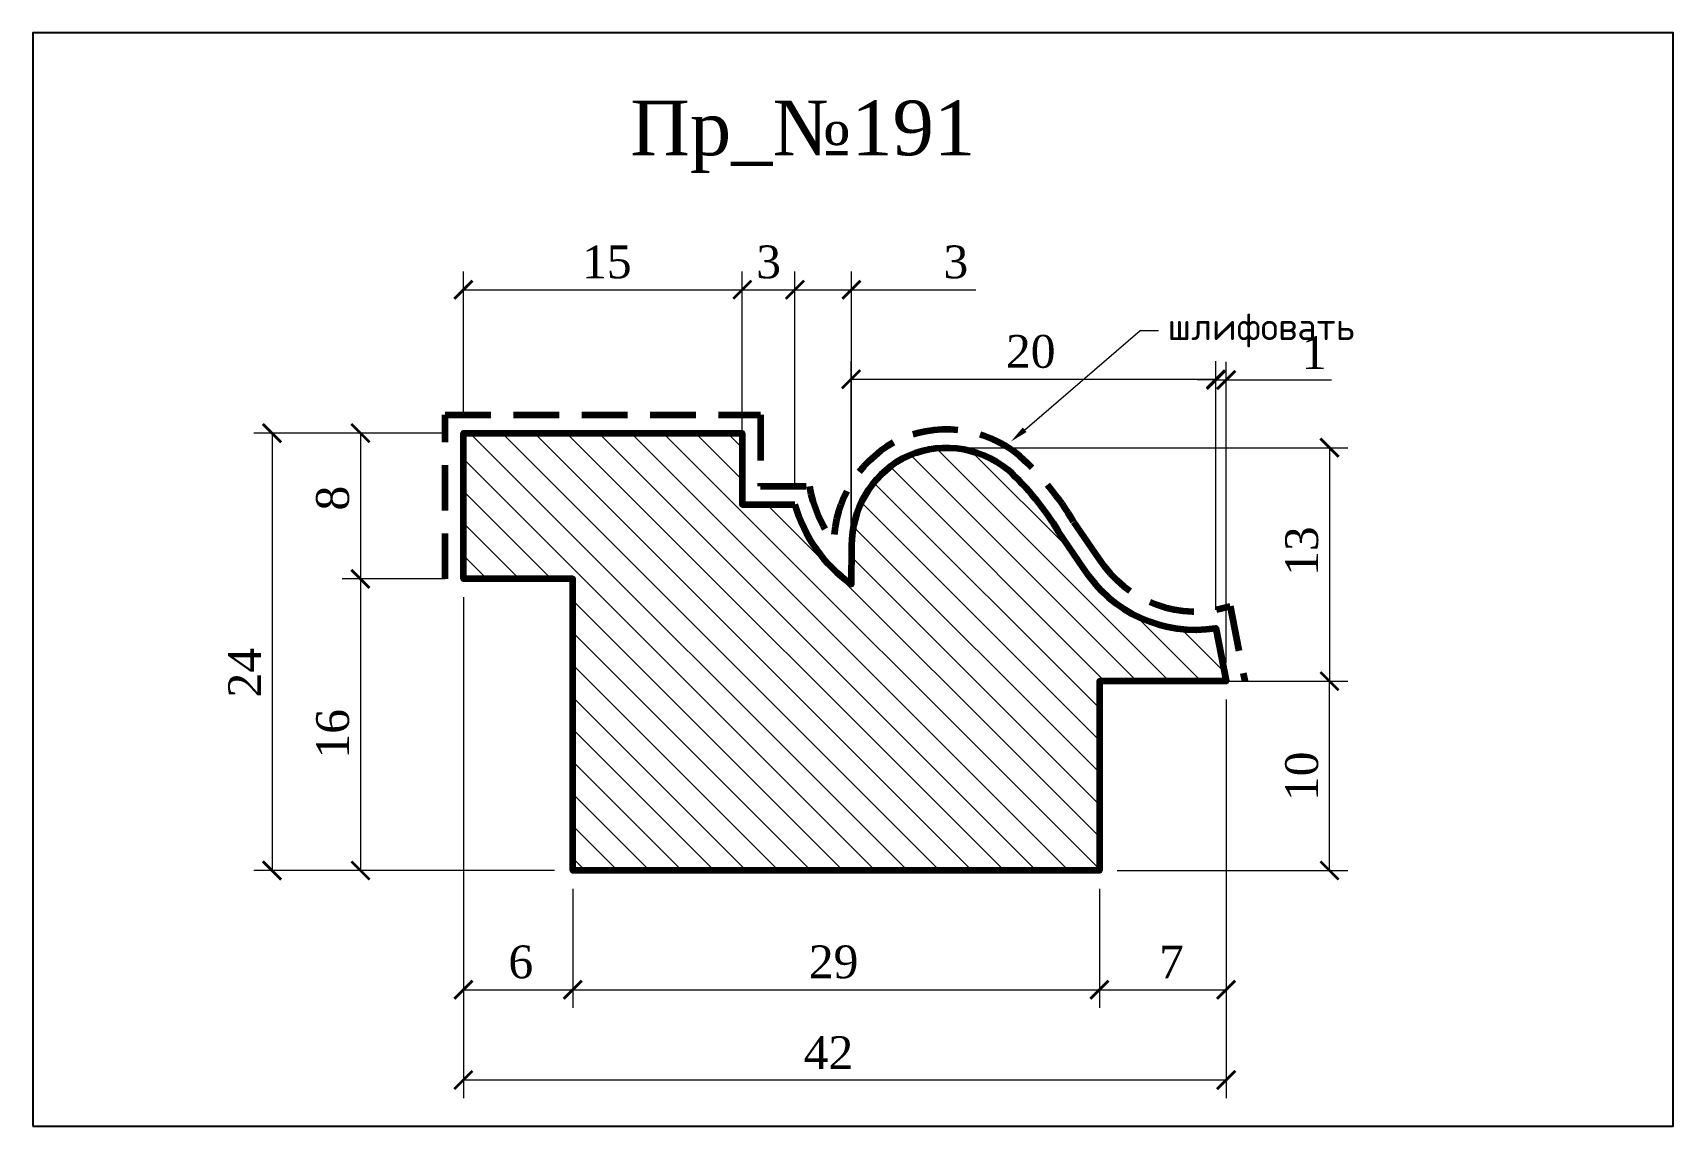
# Model space of a CAD drawing. Header units: millimetres. Extents: x 303685.8 to 303775.8, y -92385.7 to -92325.7.
import ezdxf
from ezdxf import colors
from ezdxf.entities.mleader import LeaderData, LeaderLine
from ezdxf.math import Vec2, Vec3

# ---------------------------------------------------------------- set-up
doc = ezdxf.new("R2010")
doc.units = ezdxf.units.MM
doc.header["$MEASUREMENT"] = 0
doc.linetypes.add('HIDDEN', pattern=[0.375, 0.25, -0.125])
doc.layers.add('Outside panel', color=7, linetype='Continuous', lineweight=18, true_color=0x7f5e57)
doc.layers.add('линия 50', color=1, linetype='Continuous', lineweight=211)
doc.layers.add('служебный слой РАЗМЕРЫ', color=7, linetype='Continuous', lineweight=9)
doc.layers.add('размеры в модели', color=7, linetype='Continuous')
doc.styles.add('ELECT', font='times.ttf')
doc.styles.get("Standard").update_dxf_attribs({"font": 'times.ttf'})
doc.styles.add('ЕСКД профили текст', font='isocpeur.ttf')
doc.dimstyles.new('M_1', dxfattribs={"dimtxt": 1.8, "dimasz": 1, "dimexe": 1, "dimexo": 1, "dimgap": 0.6, "dimtad": 1, "dimdec": 0, "dimdsep": 46, "dimtxsty": 'Standard', "dimblk": 'ARCHTICK', "dimcen": -5, "dimclrd": 7, "dimclre": 7, "dimclrt": 7, "dimadec": 0, "dimazin": 0, "dimtfac": 1, "dimtdec": 0, "dimtmove": 0, "dimatfit": 3, "dimfxl": 1, "dimtolj": 1, "dimtzin": 0, "dimlwd": 5, "dimlwe": 5, "dimarcsym": 0})

# ---------------------------------------------------------------- blocks, each defined once
blk = doc.blocks.new('_ArchTick')
at = {"color": 0, "linetype": 'ByBlock', "const_width": 0.15}
blk.add_lwpolyline([(-0.5, -0.5), (0.5, 0.5)], dxfattribs=at)
blk = doc.blocks.new('*D15')
at = {"layer": 'Defpoints', "color": 0, "ltscale": 1000, "transparency": 16777216}
for p in [(303735.9388259677, -92348.49376233386), (303751.2839979511, -92361.3065308992), (303756.95455195, -92361.3065308992)]:
    blk.add_point(p, dxfattribs=at)
at = {"layer": 'размеры в модели', "color": 7, "lineweight": 5, "ltscale": 1000, "transparency": 16777216}
for p, q in [((303736.9388259677, -92348.49376233386), (303757.95455195, -92348.49376233386)), ((303756.95455195, -92348.49376233386), (303756.95455195, -92361.3065308992)), ((303752.2839979511, -92361.3065308992), (303757.95455195, -92361.3065308992))]:
    blk.add_line(p, q, dxfattribs=at)
for p, rotation in [((303756.95455195, -92348.49376233386), 90), ((303756.95455195, -92361.3065308992), 270)]:
    blk.add_blockref('_ArchTick', p, dxfattribs=dict(at, rotation=rotation))
at = {"layer": 'размеры в модели', "color": 7, "ltscale": 1000, "transparency": 16777216, "insert": (303755.4389787705, -92354.17314094411), "char_height": 1.8, "attachment_point": 5, "rotation": 90}
blk.add_mtext('\\A1;13', dxfattribs=at)
blk = doc.blocks.new('*D14')
at = {"layer": 'Defpoints', "color": 0, "ltscale": 1000, "transparency": 16777216}
for p in [(303744.3297718156, -92361.3065308992), (303756.95455195, -92361.3065308992), (303744.3009288429, -92371.69505646476)]:
    blk.add_point(p, dxfattribs=at)
at = {"layer": 'размеры в модели', "color": 7, "lineweight": 5, "ltscale": 1000, "transparency": 16777216}
for p, q in [((303745.3297718156, -92361.3065308992), (303757.95455195, -92361.3065308992)), ((303756.95455195, -92371.69505646476), (303756.95455195, -92361.3065308992)), ((303745.3009288429, -92371.69505646476), (303757.95455195, -92371.69505646476))]:
    blk.add_line(p, q, dxfattribs=at)
for p, rotation in [((303756.95455195, -92361.3065308992), 90), ((303756.95455195, -92371.69505646476), 270)]:
    blk.add_blockref('_ArchTick', p, dxfattribs=dict(at, rotation=rotation))
at = {"layer": 'размеры в модели', "color": 7, "ltscale": 1000, "transparency": 16777216, "insert": (303755.4389787705, -92366.52631761682), "char_height": 1.8, "attachment_point": 5, "rotation": 90}
blk.add_mtext('\\A1;10', dxfattribs=at)
blk = doc.blocks.new('*D13')
at = {"layer": 'Defpoints', "color": 0, "ltscale": 1000, "transparency": 16777216}
for p in [(303709.4364034579, -92355.69505725766), (303751.2839979511, -92361.3065308992), (303751.2839979511, -92383.19164403349)]:
    blk.add_point(p, dxfattribs=at)
at = {"layer": 'размеры в модели', "color": 7, "lineweight": 5, "ltscale": 1000, "transparency": 16777216}
for p, q in [((303709.4364034579, -92356.69505725766), (303709.4364034579, -92384.19164403349)), ((303751.2839979511, -92362.3065308992), (303751.2839979511, -92384.19164403349)), ((303709.4364034579, -92383.19164403349), (303751.2839979511, -92383.19164403349))]:
    blk.add_line(p, q, dxfattribs=at)
at = {"layer": 'размеры в модели', "color": 7, "lineweight": 5, "ltscale": 1000, "transparency": 16777216, "rotation": 180}
blk.add_blockref('_ArchTick', (303709.4364034579, -92383.19164403349), dxfattribs=at)
at = {"layer": 'размеры в модели', "color": 7, "lineweight": 5, "ltscale": 1000, "transparency": 16777216}
blk.add_blockref('_ArchTick', (303751.2839979511, -92383.19164403349), dxfattribs=at)
at = {"layer": 'размеры в модели', "color": 7, "ltscale": 1000, "transparency": 16777216, "insert": (303729.4657921284, -92381.69164403349), "char_height": 1.8, "attachment_point": 5}
blk.add_mtext('\\A1;42', dxfattribs=at)
blk = doc.blocks.new('*D12')
at = {"layer": 'Defpoints', "color": 0, "ltscale": 1000, "transparency": 16777216}
for p in [(303751.2839979511, -92344.7791558499), (303750.7214683387, -92358.39359788674), (303751.2839979511, -92361.3065308992)]:
    blk.add_point(p, dxfattribs=at)
at = {"layer": 'размеры в модели', "color": 7, "lineweight": 5, "ltscale": 1000, "transparency": 16777216}
for p, q in [((303750.7214683387, -92357.39359788674), (303750.7214683387, -92343.7791558499)), ((303751.2839979511, -92360.3065308992), (303751.2839979511, -92343.7791558499)), ((303750.7214683387, -92344.7791558499), (303749.7214683387, -92344.7791558499)), ((303750.7214683387, -92344.7791558499), (303751.2839979511, -92344.7791558499)), ((303751.2839979511, -92344.7791558499), (303757.056816985, -92344.7791558499))]:
    blk.add_line(p, q, dxfattribs=at)
blk.add_blockref('_ArchTick', (303750.7214683387, -92344.7791558499), dxfattribs=at)
at = {"layer": 'размеры в модели', "color": 7, "lineweight": 5, "ltscale": 1000, "transparency": 16777216, "rotation": 180}
blk.add_blockref('_ArchTick', (303751.2839979511, -92344.7791558499), dxfattribs=at)
at = {"layer": 'размеры в модели', "color": 7, "ltscale": 1000, "transparency": 16777216, "insert": (303756.1103137406, -92343.2791558499), "char_height": 1.8, "attachment_point": 5}
blk.add_mtext('\\A1;1', dxfattribs=at)
blk = doc.blocks.new('*D11')
at = {"layer": 'Defpoints', "color": 0, "ltscale": 1000, "transparency": 16777216}
for p in [(303750.7214683387, -92344.73848391236), (303730.7068875028, -92355.97139276468), (303750.7214683387, -92358.39359788674)]:
    blk.add_point(p, dxfattribs=at)
at = {"layer": 'размеры в модели', "color": 7, "lineweight": 5, "ltscale": 1000, "transparency": 16777216}
for p, q in [((303730.7068875028, -92354.97139276468), (303730.7068875028, -92343.73848391236)), ((303750.7214683387, -92357.39359788674), (303750.7214683387, -92343.73848391236)), ((303730.7068875028, -92344.73848391236), (303750.7214683387, -92344.73848391236))]:
    blk.add_line(p, q, dxfattribs=at)
at = {"layer": 'размеры в модели', "color": 7, "lineweight": 5, "ltscale": 1000, "transparency": 16777216, "rotation": 180}
blk.add_blockref('_ArchTick', (303730.7068875028, -92344.73848391236), dxfattribs=at)
at = {"layer": 'размеры в модели', "color": 7, "lineweight": 5, "ltscale": 1000, "transparency": 16777216}
blk.add_blockref('_ArchTick', (303750.7214683387, -92344.73848391236), dxfattribs=at)
at = {"layer": 'размеры в модели', "color": 7, "ltscale": 1000, "transparency": 16777216, "insert": (303740.5633016917, -92343.22291073283), "char_height": 1.8, "attachment_point": 5}
blk.add_mtext('\\A1;20', dxfattribs=at)
blk = doc.blocks.new('*D10')
at = {"layer": 'Defpoints', "color": 0, "ltscale": 1000, "transparency": 16777216}
for p in [(303730.7286040684, -92339.82565278748), (303727.6261234697, -92351.61490348986), (303730.7286040684, -92355.98675056941)]:
    blk.add_point(p, dxfattribs=at)
at = {"layer": 'размеры в модели', "color": 7, "lineweight": 5, "ltscale": 1000, "transparency": 16777216}
for p, q in [((303727.6261234697, -92350.61490348986), (303727.6261234697, -92338.82565278748)), ((303730.7286040684, -92354.98675056941), (303730.7286040684, -92338.82565278748)), ((303727.6261234697, -92339.82565278748), (303730.7286040684, -92339.82565278748)), ((303730.7286040684, -92339.82565278748), (303737.5549620808, -92339.82565278748))]:
    blk.add_line(p, q, dxfattribs=at)
at = {"layer": 'размеры в модели', "color": 7, "lineweight": 5, "ltscale": 1000, "transparency": 16777216, "rotation": 180}
blk.add_blockref('_ArchTick', (303727.6261234697, -92339.82565278748), dxfattribs=at)
at = {"layer": 'размеры в модели', "color": 7, "lineweight": 5, "ltscale": 1000, "transparency": 16777216}
blk.add_blockref('_ArchTick', (303730.7286040684, -92339.82565278748), dxfattribs=at)
at = {"layer": 'размеры в модели', "color": 7, "ltscale": 1000, "transparency": 16777216, "insert": (303736.4546736886, -92338.31007960795), "char_height": 1.8, "attachment_point": 5}
blk.add_mtext('\\A1;3', dxfattribs=at)
blk = doc.blocks.new('*D9')
at = {"layer": 'Defpoints', "color": 0, "ltscale": 1000, "transparency": 16777216}
for p in [(303727.6261234697, -92339.82565278748), (303724.7384434018, -92351.61490348986), (303727.6261234697, -92351.61490348986)]:
    blk.add_point(p, dxfattribs=at)
at = {"layer": 'размеры в модели', "color": 7, "lineweight": 5, "ltscale": 1000, "transparency": 16777216}
for p, q in [((303724.7384434018, -92350.61490348986), (303724.7384434018, -92338.82565278748)), ((303727.6261234697, -92350.61490348986), (303727.6261234697, -92338.82565278748)), ((303724.7384434018, -92339.82565278748), (303727.6261234697, -92339.82565278748))]:
    blk.add_line(p, q, dxfattribs=at)
at = {"layer": 'размеры в модели', "color": 7, "lineweight": 5, "ltscale": 1000, "transparency": 16777216, "rotation": 180}
blk.add_blockref('_ArchTick', (303724.7384434018, -92339.82565278748), dxfattribs=at)
at = {"layer": 'размеры в модели', "color": 7, "lineweight": 5, "ltscale": 1000, "transparency": 16777216}
blk.add_blockref('_ArchTick', (303727.6261234697, -92339.82565278748), dxfattribs=at)
at = {"layer": 'размеры в модели', "color": 7, "ltscale": 1000, "transparency": 16777216, "insert": (303726.1822834358, -92338.31007960795), "char_height": 1.8, "attachment_point": 5}
blk.add_mtext('\\A1;3', dxfattribs=at)
blk = doc.blocks.new('*D8')
at = {"layer": 'Defpoints', "color": 0, "ltscale": 1000, "transparency": 16777216}
for p in [(303724.7384434018, -92339.82565278748), (303709.4364034579, -92347.6950564646), (303724.7384434018, -92347.6950564646)]:
    blk.add_point(p, dxfattribs=at)
at = {"layer": 'размеры в модели', "color": 7, "lineweight": 5, "ltscale": 1000, "transparency": 16777216}
for p, q in [((303709.4364034579, -92346.6950564646), (303709.4364034579, -92338.82565278748)), ((303724.7384434018, -92346.6950564646), (303724.7384434018, -92338.82565278748)), ((303709.4364034579, -92339.82565278748), (303724.7384434018, -92339.82565278748))]:
    blk.add_line(p, q, dxfattribs=at)
at = {"layer": 'размеры в модели', "color": 7, "lineweight": 5, "ltscale": 1000, "transparency": 16777216, "rotation": 180}
blk.add_blockref('_ArchTick', (303709.4364034579, -92339.82565278748), dxfattribs=at)
at = {"layer": 'размеры в модели', "color": 7, "lineweight": 5, "ltscale": 1000, "transparency": 16777216}
blk.add_blockref('_ArchTick', (303724.7384434018, -92339.82565278748), dxfattribs=at)
at = {"layer": 'размеры в модели', "color": 7, "ltscale": 1000, "transparency": 16777216, "insert": (303717.306368734, -92338.31007960795), "char_height": 1.8, "attachment_point": 5}
blk.add_mtext('\\A1;15', dxfattribs=at)
blk = doc.blocks.new('*D7')
at = {"layer": 'Defpoints', "color": 0, "ltscale": 1000, "transparency": 16777216}
for p in [(303709.4364034579, -92347.6950564646), (303698.9369126506, -92371.69505646451), (303715.4364040524, -92371.69505646451)]:
    blk.add_point(p, dxfattribs=at)
at = {"layer": 'размеры в модели', "color": 7, "lineweight": 5, "ltscale": 1000, "transparency": 16777216}
for p, q in [((303708.4364034579, -92347.6950564646), (303697.9369126506, -92347.6950564646)), ((303698.9369126506, -92347.6950564646), (303698.9369126506, -92371.69505646451)), ((303714.4364040524, -92371.69505646451), (303697.9369126506, -92371.69505646451))]:
    blk.add_line(p, q, dxfattribs=at)
for p, rotation in [((303698.9369126506, -92347.6950564646), 90), ((303698.9369126506, -92371.69505646451), 270)]:
    blk.add_blockref('_ArchTick', p, dxfattribs=dict(at, rotation=rotation))
at = {"layer": 'размеры в модели', "color": 7, "ltscale": 1000, "transparency": 16777216, "insert": (303697.4369126506, -92360.84426306676), "char_height": 1.8, "attachment_point": 5, "rotation": 90}
blk.add_mtext('\\A1;24', dxfattribs=at)
blk = doc.blocks.new('*D6')
at = {"layer": 'Defpoints', "color": 0, "ltscale": 1000, "transparency": 16777216}
for p in [(303709.4364034579, -92355.69505725766), (303703.786049476, -92371.69505646451), (303715.4364040524, -92371.69505646451)]:
    blk.add_point(p, dxfattribs=at)
at = {"layer": 'размеры в модели', "color": 7, "lineweight": 5, "ltscale": 1000, "transparency": 16777216}
for p, q in [((303708.4364034579, -92355.69505725766), (303702.786049476, -92355.69505725766)), ((303703.786049476, -92355.69505725766), (303703.786049476, -92371.69505646451)), ((303714.4364040524, -92371.69505646451), (303702.786049476, -92371.69505646451))]:
    blk.add_line(p, q, dxfattribs=at)
for p, rotation in [((303703.786049476, -92355.69505725766), 90), ((303703.786049476, -92371.69505646451), 270)]:
    blk.add_blockref('_ArchTick', p, dxfattribs=dict(at, rotation=rotation))
at = {"layer": 'размеры в модели', "color": 7, "ltscale": 1000, "transparency": 16777216, "insert": (303702.2704762964, -92364.19384362172), "char_height": 1.8, "attachment_point": 5, "rotation": 90}
blk.add_mtext('\\A1;16', dxfattribs=at)
blk = doc.blocks.new('*D5')
at = {"layer": 'Defpoints', "color": 0, "ltscale": 1000, "transparency": 16777216}
for p in [(303709.4364034579, -92347.6950564646), (303703.786049476, -92355.69505725766), (303709.4364034584, -92355.69505725766)]:
    blk.add_point(p, dxfattribs=at)
at = {"layer": 'размеры в модели', "color": 7, "lineweight": 5, "ltscale": 1000, "transparency": 16777216}
for p, q in [((303708.4364034579, -92347.6950564646), (303702.786049476, -92347.6950564646)), ((303703.786049476, -92347.6950564646), (303703.786049476, -92355.69505725766)), ((303708.4364034584, -92355.69505725766), (303702.786049476, -92355.69505725766))]:
    blk.add_line(p, q, dxfattribs=at)
for p, rotation in [((303703.786049476, -92347.6950564646), 90), ((303703.786049476, -92355.69505725766), 270)]:
    blk.add_blockref('_ArchTick', p, dxfattribs=dict(at, rotation=rotation))
at = {"layer": 'размеры в модели', "color": 7, "ltscale": 1000, "transparency": 16777216, "insert": (303702.2704762964, -92351.2647892876), "char_height": 1.8, "attachment_point": 5, "rotation": 90}
blk.add_mtext('\\A1;8', dxfattribs=at)
blk = doc.blocks.new('*D4')
at = {"layer": 'Defpoints', "color": 0, "ltscale": 1000, "transparency": 16777216}
for p in [(303751.2839979511, -92361.3065308992), (303744.3297718154, -92371.69505646483), (303751.2839979511, -92378.23814097107)]:
    blk.add_point(p, dxfattribs=at)
at = {"layer": 'размеры в модели', "color": 7, "lineweight": 5, "ltscale": 1000, "transparency": 16777216}
for p, q in [((303751.2839979511, -92362.3065308992), (303751.2839979511, -92379.23814097107)), ((303744.3297718154, -92372.69505646483), (303744.3297718154, -92379.23814097107)), ((303744.3297718154, -92378.23814097107), (303751.2839979511, -92378.23814097107))]:
    blk.add_line(p, q, dxfattribs=at)
at = {"layer": 'размеры в модели', "color": 7, "lineweight": 5, "ltscale": 1000, "transparency": 16777216, "rotation": 180}
blk.add_blockref('_ArchTick', (303744.3297718154, -92378.23814097107), dxfattribs=at)
at = {"layer": 'размеры в модели', "color": 7, "lineweight": 5, "ltscale": 1000, "transparency": 16777216}
blk.add_blockref('_ArchTick', (303751.2839979511, -92378.23814097107), dxfattribs=at)
at = {"layer": 'размеры в модели', "color": 7, "ltscale": 1000, "transparency": 16777216, "insert": (303748.2861834657, -92376.71997226162), "char_height": 1.8, "attachment_point": 5}
blk.add_mtext('\\A1;7', dxfattribs=at)
blk = doc.blocks.new('*D3')
at = {"layer": 'Defpoints', "color": 0, "ltscale": 1000, "transparency": 16777216}
for p in [(303715.4364040524, -92371.69505646451), (303744.3297718154, -92371.69505646483), (303744.3297718154, -92378.23814097107)]:
    blk.add_point(p, dxfattribs=at)
at = {"layer": 'размеры в модели', "color": 7, "lineweight": 5, "ltscale": 1000, "transparency": 16777216}
for p, q in [((303715.4364040524, -92372.69505646451), (303715.4364040524, -92379.23814097107)), ((303744.3297718154, -92372.69505646483), (303744.3297718154, -92379.23814097107)), ((303715.4364040524, -92378.23814097107), (303744.3297718154, -92378.23814097107))]:
    blk.add_line(p, q, dxfattribs=at)
at = {"layer": 'размеры в модели', "color": 7, "lineweight": 5, "ltscale": 1000, "transparency": 16777216, "rotation": 180}
blk.add_blockref('_ArchTick', (303715.4364040524, -92378.23814097107), dxfattribs=at)
at = {"layer": 'размеры в модели', "color": 7, "lineweight": 5, "ltscale": 1000, "transparency": 16777216}
blk.add_blockref('_ArchTick', (303744.3297718154, -92378.23814097107), dxfattribs=at)
at = {"layer": 'размеры в модели', "color": 7, "ltscale": 1000, "transparency": 16777216, "insert": (303729.7485939569, -92376.71997226162), "char_height": 1.8, "attachment_point": 5}
blk.add_mtext('\\A1;29', dxfattribs=at)
blk = doc.blocks.new('*D2')
at = {"layer": 'Defpoints', "color": 0, "ltscale": 1000, "transparency": 16777216}
for p in [(303709.4364034579, -92355.69505725766), (303715.4364040524, -92371.69505646451), (303715.4364040524, -92378.23814097107)]:
    blk.add_point(p, dxfattribs=at)
at = {"layer": 'размеры в модели', "color": 7, "lineweight": 5, "ltscale": 1000, "transparency": 16777216}
for p, q in [((303709.4364034579, -92356.69505725766), (303709.4364034579, -92379.23814097107)), ((303715.4364040524, -92372.69505646451), (303715.4364040524, -92379.23814097107)), ((303709.4364034579, -92378.23814097107), (303715.4364040524, -92378.23814097107))]:
    blk.add_line(p, q, dxfattribs=at)
at = {"layer": 'размеры в модели', "color": 7, "lineweight": 5, "ltscale": 1000, "transparency": 16777216, "rotation": 180}
blk.add_blockref('_ArchTick', (303709.4364034579, -92378.23814097107), dxfattribs=at)
at = {"layer": 'размеры в модели', "color": 7, "lineweight": 5, "ltscale": 1000, "transparency": 16777216}
blk.add_blockref('_ArchTick', (303715.4364040524, -92378.23814097107), dxfattribs=at)
at = {"layer": 'размеры в модели', "color": 7, "ltscale": 1000, "transparency": 16777216, "insert": (303712.5838595931, -92376.72256779154), "char_height": 1.8, "attachment_point": 5}
blk.add_mtext('\\A1;6', dxfattribs=at)

msp = doc.modelspace()

# ---------------------------------------------------------------- hatches: boundary and pattern name
at = {"layer": 'Outside panel', "ltscale": 1000}
h = msp.add_hatch(dxfattribs=at)
h.set_pattern_fill('ANSI31', color=256, scale=10, angle=90)
h.set_pattern_definition([(135, (-7192.709629740915, 5537.120283277371), (-0.8838834764831844, -0.8838834764831844), [])])
edge = h.paths.add_edge_path()
edge.add_arc((303735.3620069249, -92349.4118959779), 8.043452923350786, 195.8957740577607, 234.8270482015863)
edge.add_line((303730.7286040684, -92355.98675056941), (303730.7524270709, -92353.85411400907))
edge.add_arc((303736.2551461637, -92353.8535881794), 5.502719118004963, 119.9187096159483, 180.0054750788513, ccw=False)
edge.add_arc((303735.9388259677, -92353.78237008143), 5.288607747575456, 50.311073276776824, 117.3324079698478, ccw=False)
edge.add_arc((303729.5832541235, -92360.44748383263), 14.49024485995667, 30.460032417698926, 47.802231132632585, ccw=False)
edge.add_line((303742.0735987462, -92353.10183972816), (303743.4475251071, -92355.10744999051))
edge.add_arc((303749.5919077835, -92351.2003276941), 7.281417658152746, 212.4516788163771, 278.9242899738608)
edge.add_line((303750.7214683387, -92358.39359788674), (303751.2839979511, -92361.3065308992))
edge.add_line((303751.2839979511, -92361.3065308992), (303744.3297718156, -92361.3065308992))
edge.add_line((303744.3297718156, -92361.3065308992), (303744.3297718154, -92371.69505646476))
edge.add_line((303744.3297718154, -92371.69505646476), (303715.4364040524, -92371.69505646451))
edge.add_line((303715.4364040524, -92371.69505646451), (303715.4364040515, -92355.6950572573))
edge.add_line((303715.4364040515, -92355.6950572573), (303709.4364034579, -92355.69505725766))
edge.add_line((303709.4364034579, -92355.69505725766), (303709.4364034579, -92347.6950564646))
edge.add_line((303709.4364034579, -92347.6950564646), (303724.7384434018, -92347.6950564646))
edge.add_line((303724.7384434018, -92347.6950564646), (303724.7384434018, -92351.61490348986))
edge.add_line((303724.7384434018, -92351.61490348986), (303727.6261234697, -92351.61490348986))

# ---------------------------------------------------------------- linework, layer by layer
at = {"color": 6, "ltscale": 1000}
msp.add_lwpolyline([(303685.8115535537, -92385.72743573772), (303775.8115535537, -92385.72743573772), (303775.8115535537, -92325.72743573772), (303685.8115535537, -92325.72743573772)], close=True, dxfattribs=at)
at = {"layer": 'линия 50', "color": 1, "linetype": 'HIDDEN', "ltscale": 10, "true_color": 0xff0909}
msp.add_lwpolyline([(303708.4364034579, -92355.69505725766), (303708.4364034579, -92346.6950564646), (303725.7384434018, -92346.6950564646), (303725.7384434018, -92350.61490348986), (303728.422050008, -92350.61490348986, 0.1201672863071648), (303729.75489137, -92353.67458107496, -0.2618901160110874), (303733.0313334154, -92348.20625364965, -0.3030232981959911), (303739.9721236753, -92348.95752842553, -0.07559088531503833), (303742.9177627522, -92352.56468195432), (303744.2825426797, -92354.5569405689, 0.3416047026852476), (303751.5061523103, -92357.1829588617), (303752.3024738769, -92361.3065308992)], format="xyb", dxfattribs=at)
at = {"layer": 'линия 50', "color": 7}
msp.add_lwpolyline([(303727.6261234697, -92351.61490348986, 0.1715227155438895), (303730.7286040684, -92355.98675056941), (303730.7524270709, -92353.85411400907, -0.2683550006016527), (303733.5105505831, -92349.08419484372, -0.3010673642845504), (303739.3162319273, -92349.71266482281, -0.07581437365526361), (303742.0735987462, -92353.10183972816), (303743.4475251071, -92355.10744999051, 0.2984579628629027), (303750.7214683387, -92358.39359788674), (303751.2839979511, -92361.3065308992), (303744.3297718156, -92361.3065308992), (303744.3297718154, -92371.69505646476), (303715.4364040524, -92371.69505646451), (303715.4364040515, -92355.6950572573), (303709.4364034579, -92355.69505725766), (303709.4364034579, -92347.6950564646), (303724.7384434018, -92347.6950564646), (303724.7384434018, -92351.61490348986)], format="xyb", close=True, dxfattribs=at)

# ---------------------------------------------------------------- texts
at = {"color": 5, "ltscale": 1000, "style": 'ELECT'}
msp.add_text('Пр_№191', height=3, dxfattribs=at).set_placement((303718.5913728906, -92332.44436714369))

# ---------------------------------------------------------------- dimensions: what is measured, and where the dimension line sits
at = {"layer": 'размеры в модели', "color": 7, "ltscale": 1000}
for base, p1, p2, picture, middle in [((303724.7384434018, -92339.82565278748), (303709.4364034579, -92347.6950564646), (303724.7384434018, -92347.6950564646), '*D8', (303717.306368734, -92339.82565278748)), ((303727.6261234697, -92339.82565278748), (303724.7384434018, -92351.61490348986), (303727.6261234697, -92351.61490348986), '*D9', (303726.1822834358, -92339.82565278748)), ((303730.7286040684, -92339.82565278748), (303727.6261234697, -92351.61490348986), (303730.7286040684, -92355.98675056941), '*D10', (303736.4546736886, -92339.82565278748)), ((303750.7214683387, -92344.73848391236), (303730.7068875028, -92355.97139276468), (303750.7214683387, -92358.39359788674), '*D11', (303740.5633016917, -92344.73848391236)), ((303751.2839979511, -92344.7791558499), (303750.7214683387, -92358.39359788674), (303751.2839979511, -92361.3065308992), '*D12', (303756.1103137406, -92344.7791558499)), ((303751.2839979511, -92383.19164403349), (303709.4364034579, -92355.69505725766), (303751.2839979511, -92361.3065308992), '*D13', (303729.4657921284, -92383.19164403349)), ((303715.4364040524, -92378.23814097107), (303709.4364034579, -92355.69505725766), (303715.4364040524, -92371.69505646451), '*D2', (303712.5838595931, -92378.23814097107)), ((303751.2839979511, -92378.23814097107), (303744.3297718154, -92371.69505646483), (303751.2839979511, -92361.3065308992), '*D4', (303748.2861834657, -92378.23814097107)), ((303744.3297718154, -92378.23814097107), (303715.4364040524, -92371.69505646451), (303744.3297718154, -92371.69505646483), '*D3', (303729.7485939569, -92378.23814097107))]:
    dim = msp.add_linear_dim(base=base, p1=p1, p2=p2, dimstyle='M_1', dxfattribs=at)
    dim.commit()
    dim.dimension.update_dxf_attribs({"geometry": picture, "text_midpoint": middle, "dimtype": 128})
for base, p1, p2, picture, middle in [((303698.9369126506, -92371.69505646451), (303709.4364034579, -92347.6950564646), (303715.4364040524, -92371.69505646451), '*D7', (303698.9369126506, -92360.84426306676)), ((303703.786049476, -92355.69505725766), (303709.4364034579, -92347.6950564646), (303709.4364034584, -92355.69505725766), '*D5', (303703.786049476, -92351.2647892876)), ((303756.95455195, -92361.3065308992), (303735.9388259677, -92348.49376233386), (303751.2839979511, -92361.3065308992), '*D15', (303756.95455195, -92354.17314094411)), ((303703.786049476, -92371.69505646451), (303709.4364034579, -92355.69505725766), (303715.4364040524, -92371.69505646451), '*D6', (303703.786049476, -92364.19384362172)), ((303756.95455195, -92361.3065308992), (303744.3009288429, -92371.69505646476), (303744.3297718156, -92361.3065308992), '*D14', (303756.95455195, -92366.52631761682))]:
    dim = msp.add_linear_dim(base=base, p1=p1, p2=p2, angle=90, dimstyle='M_1', dxfattribs=at)
    dim.commit()
    dim.dimension.update_dxf_attribs({"geometry": picture, "text_midpoint": middle, "dimtype": 128})

# ---------------------------------------------------------------- leaders
at = {"layer": 'служебный слой РАЗМЕРЫ'}
ml = msp.add_multileader_mtext('Standard', dxfattribs=at)
ml.set_content('\\A1;шлифовать', color=256, style='ЕСКД профили текст')
ml.set_leader_properties(color=256, linetype='ByLayer', lineweight=-1)
ml.build(insert=Vec2(0, 0))
ml.multileader.update_dxf_attribs({"dogleg_length": 1, "arrow_head_size": 1})
ctx = ml.context
ctx.base_point, ctx.char_height, ctx.arrow_head_size, ctx.landing_gap_size, ctx.plane_origin = Vec3(303747.5670969717, -92342.0659355171), 1.5, 1, 0.5, Vec3(303766.601828157, -92311.21054775972)
notes = []
notes.append((ctx, [(1, (1, 1, 0), (303746.5670969717, -92342.0659355171), (1, 0), 1, [(0, [(303739.4724714844, -92348.16030788519)], 0, [])])]))
ctx.mtext.insert, ctx.mtext.flow_direction = Vec3(303748.0670969717, -92341.09093551709), 5
for ctx, leaders in notes:
    for number, flags, end, landing, length, lines in leaders:
        leader = LeaderData()
        leader.index, (leader.has_last_leader_line, leader.has_dogleg_vector, leader.attachment_direction) = number, flags
        leader.last_leader_point, leader.dogleg_vector, leader.dogleg_length = Vec3(end), Vec3(landing), length
        for number, points, colour, breaks in lines:
            line = LeaderLine()
            line.index, line.vertices, line.color, line.breaks = number, Vec3.list(points), colors.encode_raw_color(colour), breaks
            leader.lines.append(line)
        ctx.leaders.append(leader)

doc.saveas('drawing.dxf')
